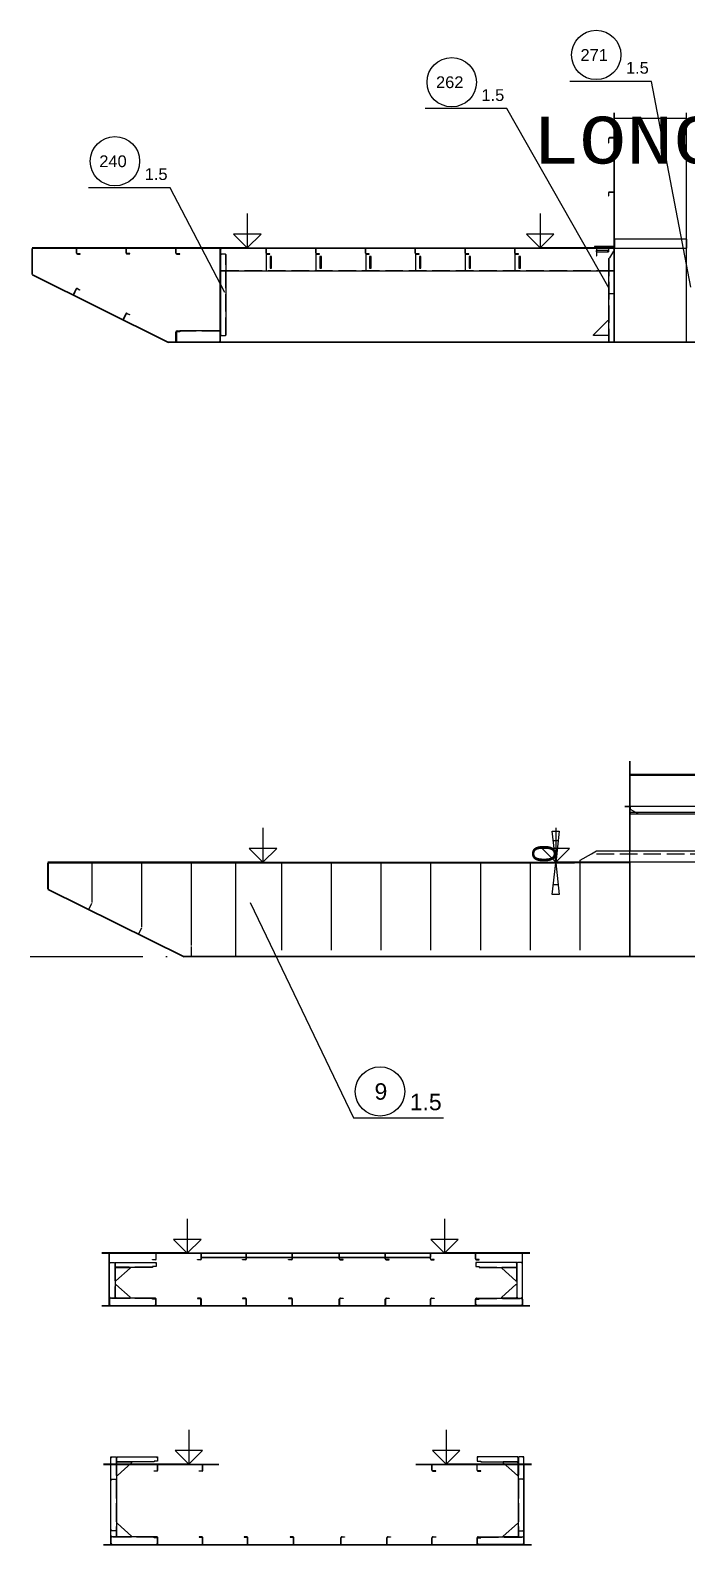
# Model space of a CAD drawing. Header units: inches. Extents: x -15552 to 42302, y -14825 to 18289.
# Drawn here: x 22021 to 25518, y -13012 to -4941 of the extents above; entities that cross this region are included whole.
import ezdxf

# ---------------------------------------------------------------- set-up
doc = ezdxf.new("R2010")
doc.units = ezdxf.units.IN
doc.header["$MEASUREMENT"] = 0
for name, pattern in [('Dashed', [10, 7.5, -2.5]), ('Dashed_dotted', [34, 24, -5, 0, -5]), ('Short_dashed', [5, 3.75, -1.25])]:
    doc.linetypes.add(name, pattern=pattern)
doc.layers.get('0').update_dxf_attribs({"linetype": 'CONTINUOUS'})
doc.styles.add('Style_ARIAL', font='ARIAL')
doc.styles.add('Style_Courier_New', font='Courier New')

msp = doc.modelspace()

# ---------------------------------------------------------------- linework, layer by layer
at = {"color": 3, "ltscale": 25}
for p, q in [((25132.109897, -6603.34439), (25132.109897, -5380.903289)), ((25133.611362, -6603.34439), (25133.611362, -5380.903289)), ((25517.110507, -6603.34439), (25517.110507, -5380.903289)), ((25132.109897, -5513.346526), (25106.557529, -5513.346526)), ((25132.109897, -5515.467498), (25106.557529, -5515.467498)), ((25132.109897, -5803.34439), (25106.557529, -5803.34439)), ((25132.109897, -5804.844329), (25106.557529, -5804.844329)), ((22030.611484, -6243.344542), (22030.611484, -6103.34439)), ((25132.109897, -6103.34439), (22030.611484, -6103.34439)), ((22032.109897, -6243.344542), (22032.109897, -6103.34439)), ((22267.110507, -6128.899047), (22267.110507, -6103.34439)), ((22268.611972, -6128.899047), (22268.611972, -6103.34439)), ((22532.109897, -6128.399321), (22532.109897, -6103.34439)), ((22533.611362, -6128.399321), (22533.611362, -6103.34439)), ((22797.109287, -6128.899047), (22797.109287, -6103.34439)), ((22798.610751, -6128.899047), (22798.610751, -6103.34439)), ((23032.109897, -6603.34439), (23032.109897, -6103.34439)), ((23033.611362, -6603.34439), (23033.611362, -6103.34439)), ((23033.611362, -6103.34439), (23033.611362, -6217.344329)), ((25132.109897, -6103.34439), (23033.611362, -6103.34439)), ((23033.611362, -6133.344695), (23033.611362, -6568.344542)), ((23059.108798, -6133.344695), (23033.611362, -6133.344695)), ((23277.111118, -6128.899047), (23277.111118, -6103.34439)), ((23278.609531, -6128.899047), (23278.609531, -6103.34439)), ((23542.110507, -6128.899047), (23542.110507, -6103.34439)), ((23543.611972, -6128.899047), (23543.611972, -6103.34439)), ((23807.109897, -6128.899047), (23807.109897, -6103.34439)), ((23808.611362, -6128.899047), (23808.611362, -6103.34439)), ((24072.109287, -6128.899047), (24072.109287, -6103.34439)), ((24073.610751, -6128.899047), (24073.610751, -6103.34439)), ((24337.111728, -6128.899047), (24337.111728, -6103.34439)), ((24338.610141, -6128.899047), (24338.610141, -6103.34439)), ((24602.111118, -6128.899047), (24602.111118, -6103.34439)), ((24603.609531, -6128.899047), (24603.609531, -6103.34439)), ((25132.109897, -6093.343779), (25106.557529, -6093.343779)), ((25132.109897, -6095.464751), (25106.557529, -6095.464751)), ((25132.109897, -6100.344512), (25106.609409, -6100.344512)), ((25132.109897, -6217.344329), (25132.109897, -6103.34439)), ((25132.109897, -6603.34439), (25132.109897, -6118.344542)), ((22031.221835, -6245.135924), (22756.221835, -6605.135772)), ((22032.109897, -6243.344542), (22757.109897, -6603.34439)), ((22264.342563, -6320.617339), (22249.202793, -6351.141784)), ((22266.133945, -6321.506163), (22250.994174, -6352.030608)), ((22529.37247, -6452.218291), (22514.183872, -6482.718322)), ((22531.1608, -6453.109404), (22515.972202, -6483.609435)), ((28682.109897, -6603.34439), (22757.109897, -6603.34439)), ((28682.109897, -6605.344817), (22757.109897, -6605.344817)), ((22797.109287, -6603.34439), (22797.109287, -6549.271819)), ((22799.11124, -6547.844359), (22799.11124, -6603.34439)), ((22817.110507, -6547.844359), (22799.11124, -6547.844359)), ((22799.11124, -6603.34439), (22799.11124, -6549.271819)), ((22799.11124, -6603.34439), (23032.109897, -6603.34439)), ((23032.109897, -6603.34439), (23032.109897, -6547.844359)), ((23033.611362, -6568.344542), (23059.108798, -6568.344542)), ((25106.609409, -6603.34439), (25132.109897, -6603.34439)), ((25215.459506, -9318.012664), (25215.459506, -8836.816832)), ((25216.957919, -9318.012664), (25216.957919, -8836.816832)), ((25215.459506, -9077.512786), (25187.459628, -9077.512786)), ((25215.459506, -9079.012725), (25187.459628, -9079.012725)), ((25215.459506, -9877.512786), (25215.459506, -9314.512297)), ((22113.958042, -9517.512175), (22113.958042, -9377.512786)), ((25215.459506, -9377.512786), (22113.958042, -9377.512786)), ((22115.459506, -9517.512175), (22115.459506, -9377.512786)), ((25216.957919, -9377.512786), (22115.459506, -9377.512786)), ((22115.459506, -9377.512786), (22115.459506, -9517.512175)), ((22350.457065, -9589.512297), (22350.457065, -9377.512786)), ((22615.459506, -9721.51303), (22615.459506, -9377.512786)), ((22880.458896, -9817.512175), (22880.458896, -9377.512786)), ((23115.459506, -9877.512786), (23115.459506, -9377.512786)), ((23360.457675, -9842.512175), (23360.457675, -9377.512786)), ((23625.457065, -9842.512175), (23625.457065, -9377.512786)), ((23890.459506, -9842.512175), (23890.459506, -9377.512786)), ((24155.458896, -9842.512175), (24155.458896, -9377.512786)), ((24420.458286, -9842.512175), (24420.458286, -9377.512786)), ((24685.457675, -9842.512175), (24685.457675, -9377.512786)), ((24950.457065, -9842.512175), (24950.457065, -9377.512786)), ((25216.957919, -9374.512145), (25215.459506, -9374.512145)), ((25216.957919, -9377.512786), (25215.459506, -9377.512786)), ((25216.957919, -9877.512786), (25216.957919, -9377.512786)), ((22114.568393, -9519.303557), (22839.568393, -9879.304168)), ((22115.459506, -9517.512175), (22840.459506, -9877.512786)), ((22115.459506, -9517.512175), (22840.459506, -9877.512786)), ((22347.658603, -9594.850585), (22332.54935, -9625.31018)), ((22612.685459, -9726.450774), (22597.530429, -9756.885955)), ((22880.458896, -9877.512786), (22880.458896, -9823.511931)), ((22840.459506, -9877.512786), (25216.957919, -9877.512786)), ((28765.459506, -9877.512786), (22840.459506, -9877.512786)), ((28765.459506, -9879.511687), (22840.459506, -9879.511687)), ((22932.265537, -11455.973479), (24152.266757, -11455.973479)), ((22932.265537, -11478.817412), (22932.265537, -11455.973479)), ((23172.267978, -11479.484221), (23172.267978, -11456.638762)), ((23417.266147, -11479.484221), (23417.266147, -11456.640288)), ((23667.266147, -11456.640288), (23667.266147, -11479.484221)), ((23912.267368, -11456.640288), (23912.267368, -11479.484221)), ((24152.266757, -11455.973479), (24152.266757, -11478.817412)), ((24682.265537, -11460.416839), (22402.266757, -11460.416839)), ((22440.767734, -11737.020537), (22440.767734, -11460.416839)), ((22442.266147, -11737.020537), (22442.266147, -11460.416839)), ((22442.266147, -11507.072112), (22467.766635, -11507.072112)), ((22442.266147, -11696.993682), (22442.266147, -11507.072112)), ((22472.267978, -11507.072112), (22690.767734, -11507.072112)), ((22472.267978, -11529.917571), (22472.267978, -11507.072112)), ((22690.767734, -11529.917571), (22672.267978, -11529.917571)), ((22690.767734, -11488.941619), (22690.767734, -11460.416839)), ((22690.767734, -11507.072112), (22690.767734, -11529.917571)), ((22692.266147, -11488.941619), (22692.266147, -11460.416839)), ((22930.767124, -11488.941619), (22930.767124, -11460.416839)), ((22932.265537, -11488.941619), (22932.265537, -11460.416839)), ((24149.211948, -11481.553313), (22935.320346, -11481.553313)), ((23170.766513, -11488.941619), (23170.766513, -11460.416839)), ((23172.267978, -11488.941619), (23172.267978, -11460.416839)), ((23415.767734, -11488.941619), (23415.767734, -11460.416839)), ((23417.266147, -11488.941619), (23417.266147, -11460.416839)), ((23667.266147, -11488.941619), (23667.266147, -11460.416839)), ((23668.767612, -11488.941619), (23668.767612, -11460.416839)), ((23912.267368, -11488.941619), (23912.267368, -11460.416839)), ((23913.765781, -11488.941619), (23913.765781, -11460.416839)), ((24152.266757, -11488.941619), (24152.266757, -11460.416839)), ((24153.768222, -11488.941619), (24153.768222, -11460.416839)), ((24392.266147, -11488.941619), (24392.266147, -11460.416839)), ((24393.767612, -11488.941619), (24393.767612, -11460.416839)), ((24612.267368, -11507.072112), (24393.767612, -11507.072112)), ((24393.767612, -11507.072112), (24393.767612, -11529.917571)), ((24393.767612, -11529.917571), (24412.267368, -11529.917571)), ((24612.267368, -11529.917571), (24612.267368, -11507.072112)), ((24642.266147, -11507.072112), (24616.765659, -11507.072112)), ((24642.266147, -11737.020537), (24642.266147, -11460.416839)), ((24642.266147, -11696.993682), (24642.266147, -11507.072112)), ((24643.767612, -11737.020537), (24643.767612, -11460.416839)), ((22467.766635, -11696.993682), (22442.266147, -11696.993682)), ((24616.765659, -11696.993682), (24642.266147, -11696.993682)), ((22402.266757, -11737.020537), (24682.265537, -11737.020537)), ((22402.266757, -11739.020964), (24682.265537, -11739.020964)), ((22442.266147, -11703.020903), (22442.266147, -11737.020537)), ((22442.266147, -11737.020537), (22690.267246, -11737.020537)), ((22690.267246, -11703.020903), (22672.267978, -11703.020903)), ((22690.267246, -11737.020537), (22690.267246, -11702.947661)), ((22690.267246, -11737.020537), (22690.267246, -11703.020903)), ((22692.266147, -11737.020537), (22692.266147, -11702.947661)), ((22930.266635, -11737.020537), (22930.266635, -11702.947661)), ((22932.265537, -11737.020537), (22932.265537, -11702.947661)), ((23170.266025, -11737.020537), (23170.266025, -11702.947661)), ((23172.267978, -11737.020537), (23172.267978, -11702.947661)), ((23415.267246, -11737.020537), (23415.267246, -11702.947661)), ((23417.266147, -11737.020537), (23417.266147, -11702.947661)), ((23667.266147, -11737.020537), (23667.266147, -11702.947661)), ((23669.2681, -11737.020537), (23669.2681, -11702.947661)), ((23912.267368, -11737.020537), (23912.267368, -11702.947661)), ((23914.266269, -11737.020537), (23914.266269, -11702.947661)), ((24152.266757, -11737.020537), (24152.266757, -11702.947661)), ((24154.265659, -11737.020537), (24154.265659, -11702.947661)), ((24392.266147, -11737.020537), (24392.266147, -11702.947661)), ((24394.2681, -11737.020537), (24394.2681, -11702.947661)), ((24394.2681, -11737.020537), (24394.2681, -11703.020903)), ((24394.2681, -11703.020903), (24412.267368, -11703.020903)), ((24642.266147, -11737.020537), (24394.2681, -11737.020537)), ((24642.266147, -11703.020903), (24642.266147, -11737.020537)), ((23025.737827, -12585.85324), (22410.738437, -12585.85324)), ((22449.236362, -13009.667632), (22449.236362, -12585.85324)), ((22450.737827, -12543.949553), (22476.238315, -12543.949553)), ((22450.737827, -12937.812468), (22450.737827, -12543.949553)), ((22450.737827, -13009.667632), (22450.737827, -12585.85324)), ((22480.736606, -12543.949553), (22699.236362, -12543.949553)), ((22480.736606, -12566.776702), (22480.736606, -12543.949553)), ((22699.236362, -12566.776702), (22680.736606, -12566.776702)), ((22699.236362, -12543.949553), (22699.236362, -12566.776702)), ((22699.236362, -12614.402434), (22699.236362, -12585.85324)), ((22700.737827, -12614.402434), (22700.737827, -12585.85324)), ((22939.238803, -12614.402434), (22939.238803, -12585.85324)), ((22940.737216, -12614.402434), (22940.737216, -12585.85324)), ((24690.737216, -12585.85324), (24075.737827, -12585.85324)), ((24160.738437, -12614.402434), (24160.738437, -12585.85324)), ((24162.23685, -12614.402434), (24162.23685, -12585.85324)), ((24400.737827, -12614.402434), (24400.737827, -12585.85324)), ((24620.739047, -12543.949553), (24402.23624, -12543.949553)), ((24402.23624, -12543.949553), (24402.23624, -12566.776702)), ((24402.23624, -12566.776702), (24420.739047, -12566.776702)), ((24402.23624, -12614.402434), (24402.23624, -12585.85324)), ((24620.739047, -12566.776702), (24620.739047, -12543.949553)), ((24650.737827, -12543.949553), (24625.237338, -12543.949553)), ((24650.737827, -12937.812468), (24650.737827, -12543.949553)), ((24650.737827, -13009.667632), (24650.737827, -12585.85324)), ((24652.23624, -13009.667632), (24652.23624, -12585.85324)), ((22450.737827, -12662.081572), (22476.238315, -12662.081572)), ((22450.737827, -12970.011565), (22450.737827, -12662.081572)), ((24650.737827, -12662.081572), (24625.237338, -12662.081572)), ((24650.737827, -12970.011565), (24650.737827, -12662.081572)), ((22476.238315, -12937.812468), (22450.737827, -12937.812468)), ((22476.238315, -12970.011565), (22450.737827, -12970.011565)), ((22450.737827, -12975.667998), (22450.737827, -13009.667632)), ((22698.738925, -12975.667998), (22680.736606, -12975.667998)), ((22698.738925, -13009.667632), (22698.738925, -12975.594756)), ((22698.738925, -13009.667632), (22698.738925, -12975.667998)), ((22700.737827, -13009.667632), (22700.737827, -12975.594756)), ((22938.738315, -13009.667632), (22938.738315, -12975.594756)), ((22940.737216, -13009.667632), (22940.737216, -12975.594756)), ((23178.737705, -13009.667632), (23178.737705, -12975.594756)), ((23180.736606, -13009.667632), (23180.736606, -12975.594756)), ((23423.738925, -13009.667632), (23423.738925, -12975.594756)), ((23425.737827, -13009.667632), (23425.737827, -12975.594756)), ((23675.737827, -13009.667632), (23675.737827, -12975.594756)), ((23677.736728, -13009.667632), (23677.736728, -12975.594756)), ((23920.739047, -13009.667632), (23920.739047, -12975.594756)), ((23922.737949, -13009.667632), (23922.737949, -12975.594756)), ((24160.738437, -13009.667632), (24160.738437, -12975.594756)), ((24162.737338, -13009.667632), (24162.737338, -12975.594756)), ((24400.737827, -13009.667632), (24400.737827, -12975.594756)), ((24402.736728, -13009.667632), (24402.736728, -12975.594756)), ((24402.736728, -13009.667632), (24402.736728, -12975.667998)), ((24402.736728, -12975.667998), (24420.739047, -12975.667998)), ((24625.237338, -12937.812468), (24650.737827, -12937.812468)), ((24625.237338, -12970.011565), (24650.737827, -12970.011565)), ((24650.737827, -12975.667998), (24650.737827, -13009.667632)), ((22410.738437, -13009.667632), (24690.737216, -13009.667632)), ((22410.738437, -13011.668059), (24690.737216, -13011.668059)), ((22450.737827, -13009.667632), (22698.738925, -13009.667632)), ((24650.737827, -13009.667632), (24402.736728, -13009.667632))]:
    msp.add_line(p, q, dxfattribs=at)
at = {"color": 6, "ltscale": 25}
for p, q in [((23177.111118, -5917.370269), (23177.111118, -6100.344512)), ((24737.111728, -5917.370269), (24737.111728, -6100.344512)), ((23177.111118, -6100.344512), (23104.213779, -6026.958892)), ((23250.496738, -6026.958892), (23104.213779, -6026.958892)), ((23250.496738, -6026.958892), (23177.111118, -6100.344512)), ((24737.111728, -6100.344512), (24664.214389, -6026.958892)), ((24810.497348, -6026.958892), (24664.214389, -6026.958892)), ((24810.497348, -6026.958892), (24737.111728, -6100.344512)), ((25133.611362, -6053.844878), (25133.611362, -6102.844664)), ((25517.110507, -6053.844878), (25133.611362, -6053.844878)), ((25133.611362, -6102.844664), (25517.110507, -6102.844664)), ((25517.110507, -6053.844878), (25517.110507, -6102.844664)), ((23260.457675, -9191.537902), (23260.457675, -9374.512145)), ((24820.458286, -9191.537902), (24820.458286, -9374.512145)), ((23260.457675, -9374.512145), (23187.560336, -9301.126525)), ((23333.843295, -9301.126525), (23187.560336, -9301.126525)), ((23333.843295, -9301.126525), (23260.457675, -9374.512145)), ((24820.458286, -9374.512145), (24747.560947, -9301.126525)), ((24893.843906, -9301.126525), (24747.560947, -9301.126525)), ((24893.843906, -9301.126525), (24820.458286, -9374.512145)), ((22857.268588, -11274.753997), (22857.268588, -11457.729766)), ((24227.266757, -11274.753997), (24227.266757, -11457.729766)), ((22857.268588, -11457.729766), (22784.37125, -11384.344146)), ((22930.654209, -11384.344146), (22784.37125, -11384.344146)), ((22930.654209, -11384.344146), (22857.268588, -11457.729766)), ((24227.266757, -11457.729766), (24154.369418, -11384.344146)), ((24300.652377, -11384.344146), (24154.369418, -11384.344146)), ((24300.652377, -11384.344146), (24227.266757, -11457.729766)), ((22865.737216, -12400.19345), (22865.737216, -12583.169219)), ((24235.738437, -12400.19345), (24235.738437, -12583.169219)), ((22865.737216, -12583.169219), (22792.839877, -12509.783599)), ((22939.122836, -12509.783599), (22792.839877, -12509.783599)), ((22939.122836, -12509.783599), (22865.737216, -12583.169219)), ((24235.738437, -12583.169219), (24162.841098, -12509.783599)), ((24309.124057, -12509.783599), (24162.841098, -12509.783599)), ((24309.124057, -12509.783599), (24235.738437, -12583.169219))]:
    msp.add_line(p, q, dxfattribs=at)
at = {"color": 2, "linetype": 'Dashed', "ltscale": 25}
for p, q in [((23277.751987, -6133.344695), (23277.751987, -6221.34442)), ((23542.751376, -6133.344695), (23542.751376, -6221.34442)), ((23807.750766, -6133.344695), (23807.750766, -6221.34442)), ((24072.750156, -6133.344695), (24072.750156, -6221.34442)), ((24337.749545, -6133.344695), (24337.749545, -6221.34442)), ((24602.751987, -6133.344695), (24602.751987, -6221.34442))]:
    msp.add_line(p, q, dxfattribs=at)
at = {"color": 2, "ltscale": 25}
for p, q in [((25035.598056, -6114.430663), (25035.598056, -6122.258422)), ((25098.220126, -6114.430663), (25035.598056, -6114.430663)), ((25035.598056, -6122.258422), (25098.220126, -6122.258422)), ((25098.220126, -6122.258422), (25098.220126, -6114.430663)), ((23306.66434, -6146.033141), (23298.836582, -6146.033141)), ((23298.836582, -6146.033141), (23298.836582, -6208.655211)), ((23298.836582, -6208.655211), (23306.66434, -6208.655211)), ((23306.66434, -6208.655211), (23306.66434, -6146.033141)), ((23571.66373, -6146.033141), (23563.835971, -6146.033141)), ((23563.835971, -6146.033141), (23563.835971, -6208.655211)), ((23563.835971, -6208.655211), (23571.66373, -6208.655211)), ((23571.66373, -6208.655211), (23571.66373, -6146.033141)), ((23836.66312, -6146.033141), (23828.835361, -6146.033141)), ((23828.835361, -6146.033141), (23828.835361, -6208.655211)), ((23828.835361, -6208.655211), (23836.66312, -6208.655211)), ((23836.66312, -6208.655211), (23836.66312, -6146.033141)), ((24101.662509, -6146.033141), (24093.834751, -6146.033141)), ((24093.834751, -6146.033141), (24093.834751, -6208.655211)), ((24093.834751, -6208.655211), (24101.662509, -6208.655211)), ((24101.662509, -6208.655211), (24101.662509, -6146.033141)), ((24366.661899, -6146.033141), (24358.83414, -6146.033141)), ((24358.83414, -6146.033141), (24358.83414, -6208.655211)), ((24358.83414, -6208.655211), (24366.661899, -6208.655211)), ((24366.661899, -6208.655211), (24366.661899, -6146.033141)), ((24631.66434, -6146.033141), (24623.836582, -6146.033141)), ((24623.836582, -6146.033141), (24623.836582, -6208.655211)), ((24623.836582, -6208.655211), (24631.66434, -6208.655211)), ((24631.66434, -6208.655211), (24631.66434, -6146.033141))]:
    msp.add_line(p, q, dxfattribs=at)
at = {"color": 3, "linetype": 'Short_dashed', "ltscale": 25}
for p, q in [((23062.163608, -6565.289733), (23062.163608, -6136.399505)), ((25103.554599, -6156.906554), (25103.554599, -6600.28958)), ((23037.545078, -6221.417662), (25128.176181, -6221.417662)), ((23029.2504, -6544.985625), (22817.110507, -6544.985625)), ((22470.821445, -11509.809539), (22470.821445, -11694.257781)), ((22672.267978, -11532.653472), (22475.322788, -11532.653472)), ((24412.267368, -11532.653472), (24609.212558, -11532.653472)), ((24613.710849, -11509.809539), (24613.710849, -11694.257781)), ((22672.267978, -11698.948333), (22446.340244, -11698.948333)), ((24412.267368, -11698.948333), (24638.195102, -11698.948333)), ((22479.293125, -12546.683928), (22479.293125, -12935.078093)), ((22680.736606, -12569.511077), (22483.791416, -12569.511077)), ((24420.739047, -12569.511077), (24617.684238, -12569.511077)), ((24622.182529, -12546.685454), (24622.182529, -12935.078093)), ((22479.293125, -12664.815947), (22479.293125, -12967.27719)), ((24622.182529, -12664.815947), (24622.182529, -12967.27719)), ((22680.736606, -12971.593901), (22454.811923, -12971.593901)), ((24420.739047, -12971.593901), (24646.66373, -12971.593901))]:
    msp.add_line(p, q, dxfattribs=at)
at = {"color": 3, "linetype": 'Dashed_dotted', "ltscale": 25}
msp.add_line((25106.609409, -6343.344542), (25132.109897, -6343.344542), dxfattribs=at)
at = {"color": 1, "ltscale": 25}
for p, q in [((25600.457065, -9077.512786), (25216.957919, -9077.512786)), ((25260.259311, -9117.512175), (25557.155673, -9117.512175)), ((24820.272128, -9377.512786), (24801.485507, -9208.432433)), ((24801.485507, -9208.432433), (24839.05875, -9208.432433)), ((24833.187168, -9261.270568), (24807.354038, -9261.270568)), ((24839.05875, -9208.432433), (24820.272128, -9377.512786)), ((25037.059848, -9314.512297), (25830.355136, -9314.512297)), ((22113.958042, -9377.512786), (24920.272128, -9377.512786)), ((25115.459506, -9377.512786), (24720.272128, -9377.512786)), ((24801.485507, -9546.592376), (24820.272128, -9377.512786)), ((24820.272128, -9377.512786), (24839.05875, -9546.592376)), ((25916.957919, -9374.512145), (24950.457065, -9374.512145)), ((24807.357089, -9493.755004), (24833.190219, -9493.755004)), ((24839.05875, -9546.592376), (24801.485507, -9546.592376))]:
    msp.add_line(p, q, dxfattribs=at)
at = {"color": 1, "linetype": 'Short_dashed', "ltscale": 25}
msp.add_line((25037.059848, -9330.136535), (25830.355136, -9330.136535), dxfattribs=at)
at = {"color": 1, "linetype": 'Dashed_dotted', "ltscale": 25}
msp.add_line((22021.013706, -9877.512786), (29812.365024, -9877.512786), dxfattribs=at)
at = {"color": 1, "ltscale": 25}
for points in [[(25540.303867, -6310.145232), (25329.695957, -5213.528106), (24894.820468, -5213.528106)], [(25104.561679, -6317.407653), (24559.883945, -5358.775756), (24125.008457, -5358.775756)], [(23056.575839, -6339.194915), (22766.082065, -5779.992339), (22331.206577, -5779.992339)], [(25037.111728, -6103.34439), (25037.111728, -6143.344542), (25039.110629, -6143.344542), (25039.110629, -6103.34439)], [(25216.957919, -9077.512786), (25216.957919, -9092.512175), (25260.259311, -9117.512175)], [(24950.457065, -9374.512145), (24950.457065, -9364.512297), (25009.999912, -9330.136535), (25037.059848, -9314.512297)], [(23191.80228, -9588.60974), (23743.169467, -10737.289092), (24221.926181, -10737.289092)], [(24156.7681, -11493.964812), (24172.213046, -11493.964812), (24172.213046, -11492.290923), (24156.7681, -11492.290923)], [(24396.76749, -11493.964812), (24412.212436, -11493.964812), (24412.212436, -11492.290923), (24396.76749, -11492.290923)], [(24165.236728, -12619.428679), (24180.681674, -12619.428679), (24180.681674, -12617.753264), (24165.236728, -12617.753264)], [(24405.239169, -12619.428679), (24420.684116, -12619.428679), (24420.684116, -12617.753264), (24405.239169, -12617.753264)]]:
    msp.add_lwpolyline(points, dxfattribs=at)
at = {"color": 4, "ltscale": 25}
for points in [[(25517.110507, -5411.170623), (25133.110874, -5411.170623), (25133.110874, -5409.058806), (25517.110507, -5409.058806)], [(25600.457065, -8912.562224), (25216.457431, -8912.562224), (25216.457431, -8905.568358), (25600.457065, -8905.568358)], [(25600.457065, -9109.187743), (25216.457431, -9109.187743), (25216.457431, -9116.181609), (25600.457065, -9116.181609)]]:
    msp.add_lwpolyline(points, dxfattribs=at)
at = {"color": 3, "ltscale": 25}
for points in [[(25102.056186, -5519.710204), (25102.056186, -5541.553161), (25103.554599, -5541.553161), (25103.554599, -5519.710204)], [(25102.056186, -5807.844207), (25102.056186, -5823.289916), (25103.554599, -5823.289916), (25103.554599, -5807.844207)], [(25132.109897, -6100.344512), (24737.111728, -6100.344512), (24737.111728, -6101.344725), (23177.111118, -6101.344725), (23177.111118, -6100.344512), (22030.611484, -6100.344512)], [(22271.61185, -6133.399627), (22287.056796, -6133.399627), (22287.056796, -6131.898925), (22271.61185, -6131.898925)], [(22536.61124, -6132.899138), (22552.056186, -6132.899138), (22552.056186, -6131.399199), (22536.61124, -6131.399199)], [(22801.610629, -6133.399627), (22817.055576, -6133.399627), (22817.055576, -6131.898925), (22801.610629, -6131.898925)], [(23059.108798, -6568.344542), (23063.665073, -6563.789794), (23063.665073, -6137.899443), (23059.108798, -6133.344695)], [(23281.609409, -6133.399627), (23297.057407, -6133.399627), (23297.057407, -6131.898925), (23281.609409, -6131.898925)], [(23546.61185, -6133.399627), (23562.056796, -6133.399627), (23562.056796, -6131.898925), (23546.61185, -6131.898925)], [(23811.61124, -6133.399627), (23827.056186, -6133.399627), (23827.056186, -6131.898925), (23811.61124, -6131.898925)], [(24076.610629, -6133.399627), (24092.055576, -6133.399627), (24092.055576, -6131.898925), (24076.610629, -6131.898925)], [(24341.610019, -6133.399627), (24357.054965, -6133.399627), (24357.054965, -6131.898925), (24341.610019, -6131.898925)], [(24606.609409, -6133.399627), (24622.057407, -6133.399627), (24622.057407, -6131.898925), (24606.609409, -6131.898925)], [(25102.056186, -6099.707457), (25102.056186, -6121.550414), (25103.554599, -6121.550414), (25103.554599, -6099.707457)], [(25132.109897, -6118.344542), (25127.111118, -6118.344542), (25106.609409, -6153.851745)], [(25106.609409, -6153.851745), (25102.056186, -6158.406493), (25102.056186, -6598.789641), (25106.609409, -6603.34439)], [(23033.611362, -6217.344329), (23039.47684, -6223.417327), (25126.244418, -6223.417327), (25132.109897, -6217.344329)], [(22272.383945, -6317.908904), (22284.862583, -6324.097106), (22283.971469, -6325.888488), (22271.495883, -6319.700286)], [(22537.416904, -6449.522063), (22549.883335, -6455.730101), (22548.992221, -6457.52072), (22536.525791, -6451.311919)], [(22803.112094, -6543.2713), (22817.037265, -6543.2713), (22817.037265, -6545.271727), (22803.112094, -6545.271727)], [(23032.109897, -6547.844359), (23027.251499, -6542.985961), (22817.110507, -6542.985961), (22817.110507, -6547.844359)], [(25215.459506, -9374.512145), (24820.458286, -9374.512145), (24820.458286, -9375.512359), (23260.457675, -9375.512359), (23260.457675, -9374.512145), (22113.958042, -9374.512145)], [(24682.265537, -11457.067534), (24227.266757, -11457.067534), (24227.266757, -11458.741423), (22857.265537, -11458.741423), (22857.265537, -11457.067534), (22402.266757, -11457.067534)], [(22467.766635, -11507.072112), (22472.32291, -11511.152312), (22472.32291, -11692.913482), (22467.766635, -11696.993682)], [(22672.267978, -11529.917571), (22672.267978, -11533.997771), (22476.821201, -11533.997771), (22472.267978, -11529.917571)], [(22687.767856, -11493.964812), (22672.32291, -11493.964812), (22672.32291, -11492.290923), (22687.767856, -11492.290923)], [(22927.767246, -11493.964812), (22912.322299, -11493.964812), (22912.322299, -11492.290923), (22927.767246, -11492.290923)], [(24152.266757, -11478.817412), (24147.713535, -11482.897612), (22936.821811, -11482.897612), (22932.265537, -11478.817412)], [(23167.766635, -11493.964812), (23152.321689, -11493.964812), (23152.321689, -11492.290923), (23167.766635, -11492.290923)], [(23671.76749, -11493.964812), (23687.212436, -11493.964812), (23687.212436, -11492.290923), (23671.76749, -11492.290923)], [(23916.765659, -11493.964812), (23932.213657, -11493.964812), (23932.213657, -11492.290923), (23916.765659, -11492.290923)], [(24412.267368, -11529.917571), (24412.267368, -11533.997771), (24607.711093, -11533.997771), (24612.267368, -11529.917571)], [(24616.765659, -11507.072112), (24612.212436, -11511.152312), (24612.212436, -11692.913482), (24616.765659, -11696.993682)], [(22672.267978, -11703.020903), (22672.267978, -11696.947905), (22448.339145, -11696.947905), (22442.266147, -11703.020903)], [(22686.266391, -11696.947905), (22672.34122, -11696.947905), (22672.34122, -11698.948333), (22686.266391, -11698.948333)], [(22926.265781, -11696.947905), (22912.34061, -11696.947905), (22912.34061, -11698.948333), (22926.265781, -11698.948333)], [(23166.268222, -11696.947905), (23152.34, -11696.947905), (23152.34, -11698.948333), (23166.268222, -11698.948333)], [(23411.266391, -11696.947905), (23397.34122, -11696.947905), (23397.34122, -11698.948333), (23411.266391, -11698.948333)], [(23673.265903, -11696.947905), (23687.194126, -11696.947905), (23687.194126, -11698.948333), (23673.265903, -11698.948333)], [(23918.267124, -11696.947905), (23932.195346, -11696.947905), (23932.195346, -11698.948333), (23918.267124, -11698.948333)], [(24158.266513, -11696.947905), (24172.194736, -11696.947905), (24172.194736, -11698.948333), (24158.266513, -11698.948333)], [(24398.265903, -11696.947905), (24412.194126, -11696.947905), (24412.194126, -11698.948333), (24398.265903, -11698.948333)], [(24412.267368, -11703.020903), (24412.267368, -11696.947905), (24636.193149, -11696.947905), (24642.266147, -11703.020903)], [(23025.737827, -12584.177825), (22865.737216, -12584.177825), (22865.737216, -12582.50241), (22410.738437, -12582.50241)], [(22476.238315, -12543.949553), (22480.791538, -12548.026702), (22480.791538, -12933.73532), (22476.238315, -12937.812468)], [(22680.736606, -12566.776702), (22680.736606, -12570.85385), (22485.29288, -12570.85385), (22480.736606, -12566.776702)], [(24690.737216, -12582.50241), (24235.738437, -12582.50241), (24235.738437, -12584.177825), (24075.737827, -12584.177825)], [(24420.739047, -12566.776702), (24420.739047, -12570.85385), (24616.182773, -12570.85385), (24620.739047, -12566.776702)], [(24625.237338, -12543.949553), (24620.684116, -12548.026702), (24620.684116, -12933.73532), (24625.237338, -12937.812468)], [(22476.238315, -12662.081572), (22480.791538, -12666.158721), (22480.791538, -12965.934417), (22476.238315, -12970.011565)], [(22696.236484, -12619.428679), (22680.791538, -12619.428679), (22680.791538, -12617.753264), (22696.236484, -12617.753264)], [(22936.238925, -12619.428679), (22920.793979, -12619.428679), (22920.793979, -12617.753264), (22936.238925, -12617.753264)], [(24625.237338, -12662.081572), (24620.684116, -12666.158721), (24620.684116, -12965.934417), (24625.237338, -12970.011565)], [(22680.736606, -12975.667998), (22680.736606, -12969.595), (22456.810825, -12969.595), (22450.737827, -12975.667998)], [(22694.738071, -12969.595), (22680.809848, -12969.595), (22680.809848, -12971.593901), (22694.738071, -12971.593901)], [(22934.73746, -12969.595), (22920.809238, -12969.595), (22920.809238, -12971.593901), (22934.73746, -12971.593901)], [(23174.73685, -12969.595), (23160.811679, -12969.595), (23160.811679, -12971.593901), (23174.73685, -12971.593901)], [(23419.738071, -12969.595), (23405.809848, -12969.595), (23405.809848, -12971.593901), (23419.738071, -12971.593901)], [(23681.737583, -12969.595), (23695.665805, -12969.595), (23695.665805, -12971.593901), (23681.737583, -12971.593901)], [(23926.738803, -12969.595), (23940.663974, -12969.595), (23940.663974, -12971.593901), (23926.738803, -12971.593901)], [(24166.738193, -12969.595), (24180.663364, -12969.595), (24180.663364, -12971.593901), (24166.738193, -12971.593901)], [(24406.737583, -12969.595), (24420.665805, -12969.595), (24420.665805, -12971.593901), (24406.737583, -12971.593901)], [(24420.739047, -12975.667998), (24420.739047, -12969.595), (24644.664829, -12969.595), (24650.737827, -12975.667998)]]:
    msp.add_lwpolyline(points, dxfattribs=at)
at = {"color": 2, "ltscale": 25}
for points in [[(25106.911533, -6093.344542), (25026.909702, -6093.344542), (25026.909702, -6096.172759), (25106.911533, -6096.172759)], [(25097.109287, -6568.344542), (25022.109287, -6568.344542), (25022.109287, -6563.344237), (25097.109287, -6488.344237), (25102.111118, -6488.344237), (25102.111118, -6563.344237), (25097.109287, -6568.344542)], [(22477.266757, -11533.948943), (22552.266757, -11533.948943), (22552.266757, -11538.427398), (22477.266757, -11605.616423), (22472.267978, -11605.616423), (22472.267978, -11538.427398), (22477.266757, -11533.948943)], [(23412.767856, -11493.964812), (23397.32291, -11493.964812), (23397.32291, -11492.290923), (23412.767856, -11492.290923)], [(24607.265537, -11533.948943), (24532.265537, -11533.948943), (24532.265537, -11538.427398), (24607.265537, -11605.616423), (24612.267368, -11605.616423), (24612.267368, -11538.427398), (24607.265537, -11533.948943)], [(22477.266757, -11696.993682), (22552.266757, -11696.993682), (22552.266757, -11692.515227), (22477.266757, -11625.326201), (22472.267978, -11625.326201), (22472.267978, -11692.515227), (22477.266757, -11696.993682)], [(24607.265537, -11696.993682), (24532.265537, -11696.993682), (24532.265537, -11692.515227), (24607.265537, -11625.326201), (24612.267368, -11625.326201), (24612.267368, -11692.515227), (24607.265537, -11696.993682)], [(22485.738437, -12570.805022), (22560.738437, -12570.805022), (22560.738437, -12575.280425), (22485.738437, -12642.416045), (22480.736606, -12642.416045), (22480.736606, -12575.280425), (22485.738437, -12570.805022)], [(24615.737216, -12570.805022), (24540.737216, -12570.805022), (24540.737216, -12575.280425), (24615.737216, -12642.416045), (24620.739047, -12642.416045), (24620.739047, -12575.280425), (24615.737216, -12570.805022)], [(22485.738437, -12970.011565), (22560.738437, -12970.011565), (22560.738437, -12965.534636), (22485.738437, -12898.399016), (22480.736606, -12898.399016), (22480.736606, -12965.534636), (22485.738437, -12970.011565)], [(24615.737216, -12970.011565), (24540.737216, -12970.011565), (24540.737216, -12965.534636), (24615.737216, -12898.399016), (24620.739047, -12898.399016), (24620.739047, -12965.534636), (24615.737216, -12970.011565)]]:
    msp.add_lwpolyline(points, dxfattribs=at)
at = {"color": 1, "ltscale": 25}
for centre in [(25035.720126, -5072.627684), (24265.908115, -5217.875335), (22472.106235, -5639.091918), (23884.069126, -10596.389434)]:
    msp.add_circle(centre, 131.506848, dxfattribs=at)
at = {"color": 3, "ltscale": 25}
for centre, radius, start, end in [((25108.474033, -5519.475219), 6.4213, 107.3573, 182.095398), ((25107.836215, -5519.555327), 4.282911, 107.349861, 182.069458), ((25106.557529, -5807.845733), 4.50099, 89.995514, 179.985062), ((25106.557529, -5807.846495), 3.002398, 89.98983, 179.951904), ((22271.61185, -6128.898284), 4.501642, 180.013519, 269.996185), ((22271.61185, -6128.899047), 2.999792, 179.998352, 270.001648), ((22536.61124, -6128.397796), 4.50099, 180.014938, 270.004486), ((22536.61124, -6128.399321), 2.999792, 179.998352, 270.001648), ((22801.610629, -6128.898284), 4.501642, 180.013519, 269.996185), ((22801.610629, -6128.899047), 2.999792, 179.998352, 270.001648), ((23033.611362, -6133.345458), 4.998567, 269.997559, 0.011173), ((23033.525913, -6103.431365), 4.914352, 270.999298, 1.010879), ((23281.609409, -6128.900573), 4.499037, 179.980347, 269.990509), ((23281.609409, -6128.899047), 2.999792, 179.998352, 270.001648), ((23546.61185, -6128.898284), 4.501642, 180.013519, 269.996185), ((23546.61185, -6128.899047), 2.999792, 179.998352, 270.001648), ((23811.61124, -6128.898284), 4.501642, 180.013519, 269.996185), ((23811.61124, -6128.899047), 2.999792, 179.998352, 270.001648), ((24076.610629, -6128.898284), 4.501642, 180.013519, 269.996185), ((24076.610629, -6128.899047), 2.999792, 179.998352, 270.001648), ((24341.610019, -6128.900573), 4.499037, 179.980347, 269.990509), ((24341.610019, -6128.899047), 2.999792, 179.998352, 270.001648), ((24606.609409, -6128.900573), 4.499037, 179.980347, 269.990509), ((24606.609409, -6128.899047), 2.999792, 179.998352, 270.001648), ((25108.474033, -6099.472472), 6.4213, 107.3573, 182.095398), ((25107.836215, -6099.552581), 4.282911, 107.349861, 182.069458), ((25132.195346, -6103.431365), 4.914352, 178.98912, 269.000702), ((22269.716709, -6323.283812), 5.999961, 63.613998, 153.614304), ((22269.716709, -6323.284575), 4.001236, 63.620632, 153.605972), ((22534.743564, -6454.891631), 5.99876, 63.524544, 153.534348), ((22534.743564, -6454.89392), 4.001502, 63.531811, 153.513992), ((22803.112094, -6549.274108), 6.00284, 90.000305, 179.977844), ((22803.112094, -6549.272582), 4.000808, 89.999329, 179.989746), ((22799.11124, -6603.343627), 4.999219, 359.987549, 89.994965), ((23032.109897, -6603.343627), 4.999219, 90.005035, 180.012451), ((23033.611362, -6568.343779), 4.999219, 359.987549, 89.994965), ((25132.109897, -6603.343627), 4.998567, 89.997574, 180.011169), ((22932.527988, -11455.711028), 4.747767, 266.845001, 356.835175), ((24152.007358, -11455.71408), 4.745024, 183.133713, 273.151337), ((22442.525546, -11506.809661), 4.748997, 266.86084, 356.838745), ((22472.527377, -11506.812713), 4.746253, 266.864502, 356.869843), ((22690.508335, -11506.809661), 4.748997, 183.161255, 273.13916), ((22687.294834, -11489.016387), 4.971076, 275.451019, 0.859833), ((22687.453525, -11488.990447), 3.315403, 275.454803, 0.84536), ((22927.294223, -11489.016387), 4.971076, 275.451019, 0.859833), ((22927.452915, -11488.990447), 3.315403, 275.454803, 0.84536), ((23167.293613, -11489.013335), 4.973681, 275.44342, 0.828789), ((23167.452304, -11488.990447), 3.315403, 275.454803, 0.84536), ((23412.294834, -11489.016387), 4.971076, 275.451019, 0.859833), ((23412.453525, -11488.990447), 3.315403, 275.454803, 0.84536), ((23672.240512, -11489.013335), 4.973681, 179.171204, 264.55658), ((23672.081821, -11488.990447), 3.315403, 179.154633, 264.545197), ((23917.238681, -11489.016387), 4.971076, 179.140167, 264.548981), ((23917.07999, -11488.990447), 3.315403, 179.154633, 264.545197), ((24157.241123, -11489.013335), 4.973681, 179.171204, 264.55658), ((24157.082431, -11488.990447), 3.315403, 179.154633, 264.545197), ((24397.240512, -11489.013335), 4.973681, 179.171204, 264.55658), ((24397.081821, -11488.990447), 3.315403, 179.154633, 264.545197), ((24394.027011, -11506.812713), 4.746253, 266.864502, 356.869843), ((24612.007968, -11506.809661), 4.748997, 183.161255, 273.13916), ((24642.006748, -11506.812713), 4.746253, 183.130173, 273.135498), ((22442.528598, -11697.256133), 4.747767, 3.164819, 93.154999), ((22686.266391, -11702.949187), 4.000157, 0.011859, 90.009995), ((22686.266391, -11702.947661), 5.999584, 359.998352, 90.001648), ((22926.265781, -11702.949187), 4.000157, 0.011859, 90.009995), ((22926.265781, -11702.947661), 5.999584, 359.998352, 90.001648), ((23166.268222, -11702.946135), 3.997552, 359.974548, 90.003593), ((23166.268222, -11702.947661), 5.999584, 359.998352, 90.001648), ((23411.266391, -11702.949187), 4.000157, 0.011859, 90.009995), ((23411.266391, -11702.947661), 5.999584, 359.998352, 90.001648), ((23673.265903, -11702.947661), 5.999584, 89.998352, 180.001648), ((23673.265903, -11702.946135), 3.997552, 89.996407, 180.025467), ((23918.267124, -11702.947661), 5.999584, 89.998352, 180.001648), ((23918.267124, -11702.949187), 4.000157, 89.990005, 179.988144), ((24158.266513, -11702.947661), 5.999584, 89.998352, 180.001648), ((24158.266513, -11702.949187), 4.000157, 89.990005, 179.988144), ((24398.265903, -11702.947661), 5.999584, 89.998352, 180.001648), ((24398.265903, -11702.946135), 3.997552, 89.996407, 180.025467), ((24642.006748, -11697.253081), 4.745024, 86.848656, 176.866287), ((22442.266147, -11737.022063), 5.001824, 0.017394, 90.000084), ((22690.267246, -11737.019011), 4.999219, 90.005035, 180.012451), ((24394.2681, -11737.019011), 4.999219, 359.987549, 89.994965), ((24642.266147, -11737.019011), 4.999219, 90.005035, 180.012451), ((22451.000278, -12543.688628), 4.744985, 266.847168, 356.848358), ((22480.999057, -12543.685576), 4.74773, 266.843536, 356.817261), ((22698.973911, -12543.688628), 4.744985, 183.151657, 273.152832), ((24402.498691, -12543.685576), 4.74773, 266.843536, 356.817261), ((24620.476596, -12543.685576), 4.74773, 183.182755, 273.156464), ((24650.475376, -12543.688628), 4.744985, 183.151657, 273.152832), ((22451.000278, -12661.820647), 4.744985, 266.847168, 356.848358), ((22695.76041, -12614.474151), 4.976589, 275.473816, 0.832995), ((22695.919101, -12614.451262), 3.316858, 275.4776, 0.848509), ((22935.762851, -12614.477202), 4.973985, 275.481384, 0.864027), ((22935.921543, -12614.451262), 3.316858, 275.4776, 0.848509), ((24165.712802, -12614.477202), 4.973985, 179.135971, 264.518616), ((24165.554111, -12614.451262), 3.316858, 179.151489, 264.5224), ((24405.715244, -12614.474151), 4.976589, 179.167007, 264.526184), ((24405.556552, -12614.448211), 3.319464, 179.198029, 264.533783), ((24650.475376, -12661.820647), 4.744985, 183.151657, 273.152832), ((22451.000278, -12938.073394), 4.743757, 3.155213, 93.168671), ((22451.000278, -12970.27249), 4.744985, 3.151653, 93.152817), ((22694.738071, -12975.594756), 5.999584, 359.998352, 90.001648), ((22694.738071, -12975.594756), 4.001459, 0.008656, 89.991341), ((22934.73746, -12975.594756), 5.999584, 359.998352, 90.001648), ((22934.73746, -12975.594756), 4.001459, 0.008656, 89.991341), ((23174.73685, -12975.594756), 5.999584, 359.998352, 90.001648), ((23174.73685, -12975.594756), 4.001459, 0.008656, 89.991341), ((23419.738071, -12975.594756), 5.999584, 359.998352, 90.001648), ((23419.738071, -12975.594756), 4.001459, 0.008656, 89.991341), ((23681.737583, -12975.594756), 5.999584, 89.998352, 180.001648), ((23681.737583, -12975.594756), 4.001459, 90.008659, 179.991348), ((23926.738803, -12975.594756), 5.999584, 89.998352, 180.001648), ((23926.738803, -12975.594756), 4.001459, 90.008659, 179.991348), ((24166.738193, -12975.594756), 5.999584, 89.998352, 180.001648), ((24166.738193, -12975.594756), 4.001459, 90.008659, 179.991348), ((24406.737583, -12975.594756), 5.999584, 89.998352, 180.001648), ((24406.737583, -12975.594756), 4.001459, 90.008659, 179.991348), ((24650.475376, -12970.27249), 4.744985, 86.847183, 176.848343), ((24650.475376, -12938.073394), 4.743757, 86.831329, 176.844788), ((22450.737827, -13009.666106), 4.999219, 359.987549, 89.994965), ((22698.738925, -13009.669158), 5.001824, 89.999916, 179.982605), ((24402.736728, -13009.669158), 5.001824, 0.017394, 90.000084), ((24650.737827, -13009.666106), 4.999219, 90.005035, 180.012451)]:
    msp.add_arc(centre, radius, start, end, dxfattribs=at)

# ---------------------------------------------------------------- texts
at = {"color": 1, "ltscale": 25, "style": 'Style_ARIAL'}
for s, height, p in [('271', 62.622309, (24952.224033, -5103.93872)), ('1.5', 62.622309, (25194.234531, -5172.432372)), ('262', 62.622309, (24182.412021, -5249.18637)), ('1.5', 62.622309, (24424.422519, -5317.680022)), ('240', 62.622309, (22388.610141, -5670.402953)), ('1.5', 62.622309, (22630.620639, -5738.896605)), ('9', 87.5, (23854.903476, -10640.139434)), ('1.5', 87.5, (24042.58353, -10696.192595))]:
    msp.add_text(s, height=height, dxfattribs=at).set_placement(p)
at = {"color": 7, "ltscale": 25, "style": 'Style_Courier_New'}
msp.add_text('LONG 975', height=250, dxfattribs=at).set_placement((24694.741123, -5651.479003))
at = {"color": 1, "ltscale": 25, "style": 'Style_ARIAL'}
msp.add_text('0', height=125, rotation=90, dxfattribs=at).set_placement((24820.272128, -9377.512786))

doc.saveas('drawing.dxf')
